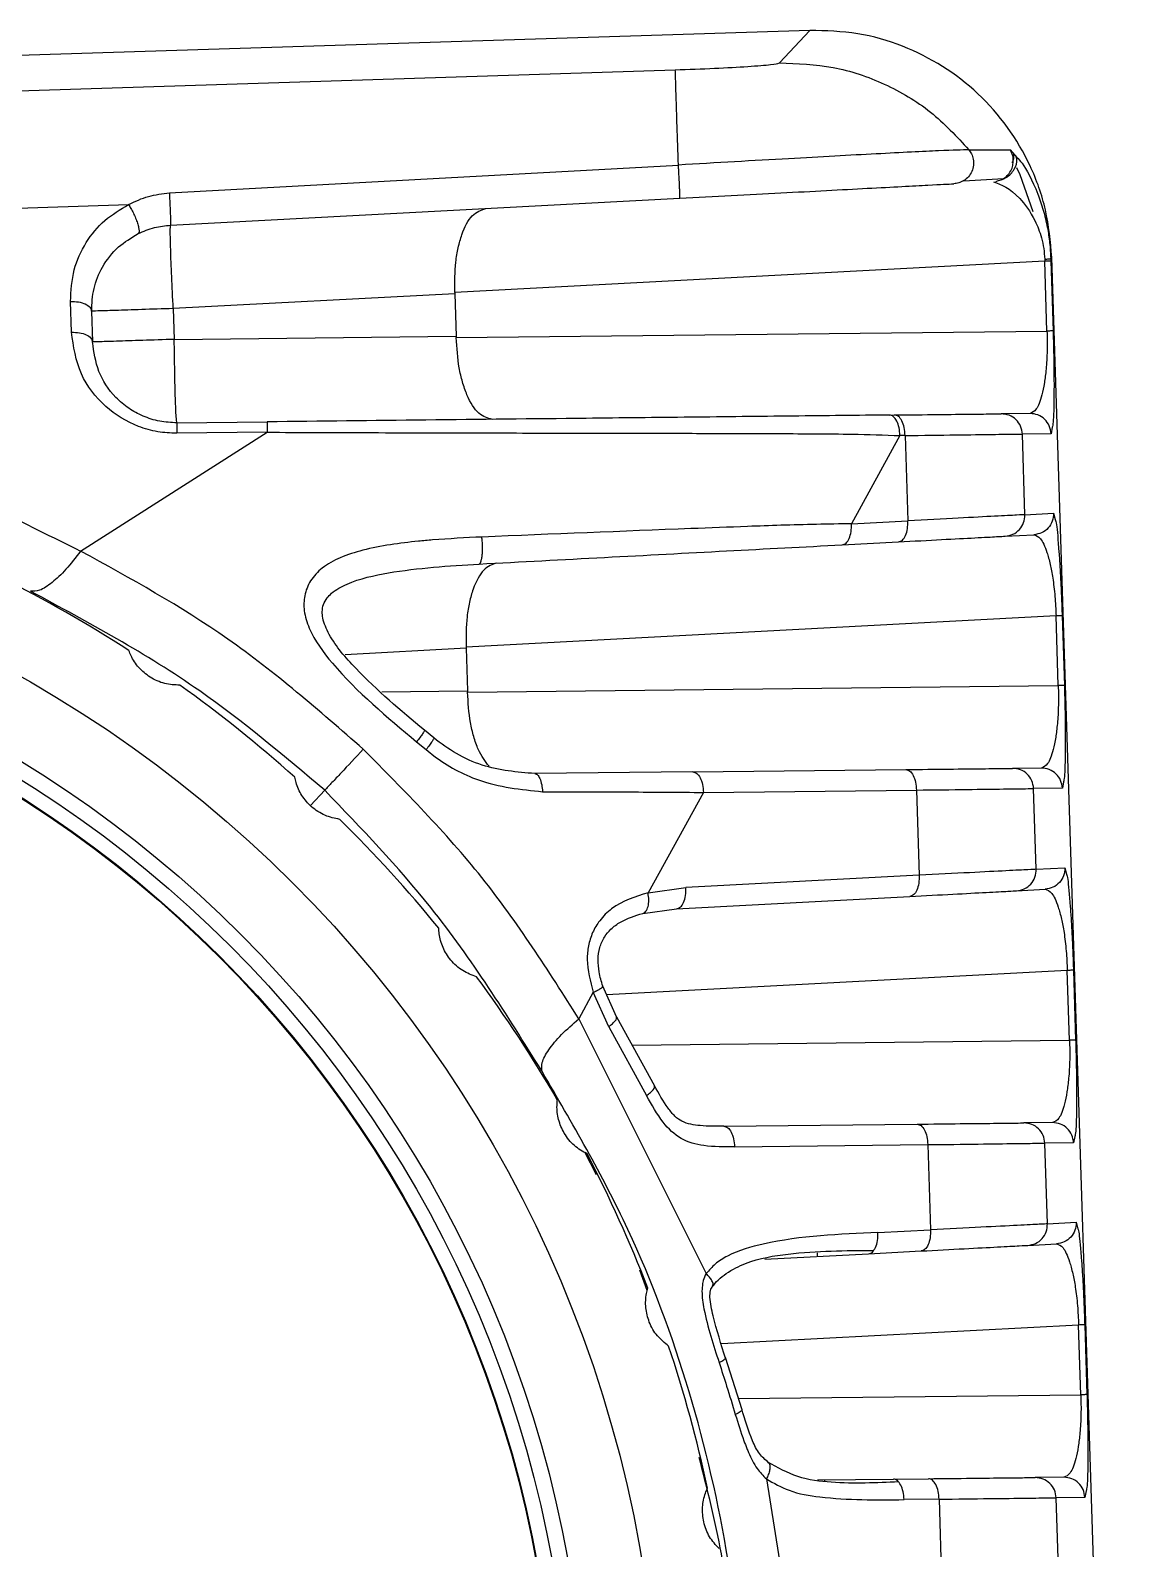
# Model space of a CAD drawing. Header units: millimetres. Extents: x 0 to 297, y 0 to 210.
# Drawn here: x 144.035 to 147.596, y 133.87 to 138.72 of the extents above; entities that cross this region are included whole.
import ezdxf

# ---------------------------------------------------------------- set-up
doc = ezdxf.new("R2010")
doc.units = ezdxf.units.MM

msp = doc.modelspace()

# ---------------------------------------------------------------- linework, layer by layer
at = {"color": 7, "linetype": 'Continuous', "lineweight": 25}
for p, q in [((146.5264, 138.72), (142.7551, 138.5998)), ((146.4287, 138.6158), (146.5264, 138.72)), ((137.6554, 138.325), (146.0961, 138.594)), ((147.0345, 138.3384), (147.1666, 138.338)), ((147.1666, 138.338), (147.1877, 138.3141)), ((144.479, 138.2005), (146.1058, 138.2898)), ((147.0178, 138.2398), (147.1449, 138.2466)), ((139.4269, 138.0067), (144.3485, 138.1636)), ((144.483, 138.0976), (146.1103, 138.1836)), ((147.2768, 137.9822), (145.3913, 137.8826)), ((147.2766, 137.9887), (147.2768, 137.9822)), ((147.2839, 137.7593), (147.2768, 137.9822)), ((147.296, 137.991), (147.2995, 137.9947)), ((147.296, 137.991), (147.2963, 137.9828)), ((147.2963, 137.9828), (147.3034, 137.7599)), ((147.5961, 128.6862), (147.2995, 137.9947)), ((144.166, 137.7555), (144.1629, 137.854)), ((145.3914, 137.8787), (144.4915, 137.8312)), ((145.3913, 137.8826), (145.3914, 137.8787)), ((145.3914, 137.8787), (145.3958, 137.7425)), ((144.2306, 137.8228), (144.2337, 137.7244)), ((144.4915, 137.8312), (144.4947, 137.7327)), ((145.3959, 137.7387), (147.2839, 137.7593)), ((144.4947, 137.7327), (145.3958, 137.7425)), ((145.3958, 137.7425), (145.3959, 137.7387)), ((144.5032, 137.4662), (144.7918, 137.4693)), ((146.7801, 137.491), (146.7966, 137.4912)), ((147.2297, 137.4959), (147.1379, 137.4949)), ((144.1955, 137.0561), (144.7915, 137.436)), ((144.7915, 137.436), (144.5028, 137.4328)), ((146.8141, 137.4254), (146.659, 137.144)), ((146.8306, 137.4256), (146.8141, 137.4254)), ((146.8306, 137.4256), (146.8393, 137.1536)), ((147.297, 137.4314), (147.2052, 137.4304)), ((147.2134, 137.1726), (147.2052, 137.4304)), ((147.3007, 137.452), (147.297, 137.4314)), ((147.2134, 137.1726), (147.3051, 137.1775)), ((147.3051, 137.1775), (147.3101, 137.1572)), ((146.659, 137.144), (146.8393, 137.1536)), ((146.6292, 137.0764), (146.8095, 137.0859)), ((147.1503, 137.1039), (147.2421, 137.1088)), ((144.0367, 136.9273), (144.0348, 136.9283)), ((147.3129, 136.8494), (145.4274, 136.7498)), ((147.32, 136.6265), (147.3129, 136.8494)), ((147.3324, 136.8501), (147.3395, 136.6271)), ((145.4275, 136.746), (145.0407, 136.7255)), ((145.4274, 136.7498), (145.4275, 136.746)), ((145.4275, 136.746), (145.4319, 136.6097)), ((145.158, 136.6068), (145.4319, 136.6097)), ((145.4319, 136.6097), (145.432, 136.6059)), ((145.432, 136.6059), (147.32, 136.6265)), ((145.2693, 136.4473), (145.2997, 136.4223)), ((145.324, 136.4593), (145.2942, 136.4838)), ((146.1518, 136.351), (145.647, 136.3455)), ((146.1518, 136.351), (146.8327, 136.3585)), ((147.2658, 136.3632), (147.174, 136.3622)), ((147.3331, 136.2986), (147.2413, 136.2976)), ((147.2495, 136.0399), (147.2413, 136.2976)), ((147.3368, 136.3192), (147.3331, 136.2986)), ((144.9755, 136.2921), (144.9301, 136.2437)), ((146.1858, 136.2854), (146.009, 135.9645)), ((146.1858, 136.2854), (146.8667, 136.2929)), ((146.8667, 136.2929), (146.8754, 136.0208)), ((146.8754, 136.0208), (146.13, 135.9814)), ((147.2495, 136.0399), (147.3412, 136.0447)), ((147.3412, 136.0447), (147.3462, 136.0244)), ((146.009, 135.9645), (146.13, 135.9814)), ((147.1864, 135.9712), (147.2782, 135.976)), ((145.9919, 135.8988), (146.1002, 135.9138)), ((146.1002, 135.9138), (146.8456, 135.9532)), ((147.349, 135.7167), (145.8765, 135.6389)), ((147.3561, 135.4938), (147.349, 135.7167)), ((147.3685, 135.7173), (147.3756, 135.4944)), ((145.834, 135.647), (145.7874, 135.5625)), ((145.8832, 135.5369), (145.834, 135.647)), ((145.9082, 135.568), (145.8641, 135.6666)), ((145.7874, 135.5625), (146.1948, 134.7481)), ((145.8832, 135.5369), (146.0045, 135.317)), ((145.9082, 135.568), (146.0296, 135.3481)), ((145.9576, 135.4785), (147.3561, 135.4938)), ((145.6703, 135.3937), (145.669, 135.3958)), ((145.7192, 135.3008), (145.669, 135.3958)), ((147.3019, 135.2304), (147.2101, 135.2294)), ((146.2512, 135.219), (146.8688, 135.2257)), ((147.3729, 135.1864), (147.3692, 135.1659)), ((145.8445, 135.0637), (145.8064, 135.1357)), ((146.2852, 135.1534), (146.9028, 135.1601)), ((146.9028, 135.1601), (146.9115, 134.888)), ((147.3692, 135.1659), (147.2774, 135.1649)), ((147.2856, 134.9071), (147.2774, 135.1649)), ((147.2856, 134.9071), (147.3773, 134.912)), ((147.3773, 134.912), (147.3823, 134.8917)), ((146.7438, 134.8792), (146.9115, 134.888)), ((147.2225, 134.8384), (147.3143, 134.8433)), ((146.382, 134.794), (146.714, 134.8115)), ((146.5496, 134.8146), (146.5499, 134.8029)), ((146.714, 134.8115), (146.8817, 134.8204)), ((146.0063, 134.6944), (145.9824, 134.7587)), ((147.3851, 134.5839), (146.2434, 134.5236)), ((147.3922, 134.361), (147.3851, 134.5839)), ((147.4046, 134.5845), (147.4117, 134.3616)), ((146.3094, 134.3128), (146.2561, 134.4803)), ((146.2979, 134.3491), (147.3922, 134.361)), ((146.3084, 134.3136), (146.3092, 134.3131)), ((146.387, 134.0922), (146.4556, 133.6691)), ((146.5506, 134.0891), (146.793, 134.0917)), ((146.5727, 134.0893), (146.5728, 134.0852)), ((146.793, 134.0917), (146.9049, 134.0929)), ((147.338, 134.0977), (147.2462, 134.0967)), ((146.9389, 134.0273), (146.827, 134.0261)), ((146.9389, 134.0273), (146.9476, 133.7553)), ((147.4053, 134.0331), (147.3135, 134.0321)), ((147.3217, 133.7744), (147.3135, 134.0321)), ((147.409, 134.0537), (147.4053, 134.0331))]:
    msp.add_line(p, q, dxfattribs=at)
at = {"color": 7, "linetype": 'Continuous', "lineweight": 25, "flags": 128}
msp.add_lwpolyline([(147.1861, 138.2822), (147.197, 138.2592), (147.2383, 138.1412)], dxfattribs=at)
at = {"color": 7, "linetype": 'Continuous', "lineweight": 25}
for radius in [4, 3.7667, 3.7167, 3.669, 3.6667]:
    msp.add_circle((142.0444, 133.1682), radius, dxfattribs=at)
for start, end in [(57.1527, 63.4977), (48.1527, 54.4977), (39.1527, 45.4977), (30.1527, 36.4977), (21.1527, 27.4977), (12.1527, 18.4977)]:
    msp.add_arc((142.0444, 133.1682), 4.25, start, end, dxfattribs=at)
for points, knots in [([(147.2995, 137.9947), (147.2948, 138.0456), (147.2856, 138.1462), (147.2189, 138.3318), (147.0762, 138.5313), (146.868, 138.661), (146.6786, 138.7158), (146.5776, 138.7186), (146.5264, 138.72)], [0, 0, 0, 0, 0.130424, 0.257412, 0.5, 0.742583, 0.86957, 1, 1, 1, 1]), ([(146.0961, 138.594), (146.1388, 138.5955), (146.2242, 138.5986), (146.3326, 138.6046), (146.4101, 138.6108), (146.4225, 138.6142), (146.4287, 138.6158)], [0, 0, 0, 0, 0.250001, 0.5, 0.749999, 1, 1, 1, 1]), ([(147.0345, 138.3384), (147.0113, 138.3379), (146.967, 138.3369), (146.7495, 138.326), (146.4594, 138.3103), (146.2266, 138.2968), (146.1058, 138.2898)], [0, 0, 0, 0, 0.262623, 0.502075, 0.741715, 1, 1, 1, 1]), ([(147.0345, 138.3384), (147.0375, 138.3341), (147.044, 138.3249), (147.0492, 138.3077), (147.0498, 138.2885), (147.0446, 138.2689), (147.0334, 138.2523), (147.0238, 138.2425), (147.0179, 138.2399), (147.0178, 138.2399)], [0, 0, 0, 0, 0.140355, 0.297728, 0.468915, 0.647947, 0.826979, 0.998164, 1, 1, 1, 1]), ([(147.1755, 138.2965), (147.1759, 138.2999), (147.177, 138.3091), (147.174, 138.3236), (147.169, 138.3333), (147.1666, 138.338)], [0, 0, 0, 0, 0.23974, 0.637667, 1, 1, 1, 1]), ([(146.1103, 138.1836), (146.1105, 138.1842), (146.1107, 138.1853), (146.1107, 138.1941), (146.1103, 138.207), (146.1097, 138.223), (146.1088, 138.2406), (146.1079, 138.2585), (146.1068, 138.2755), (146.1062, 138.2851), (146.1058, 138.2899)], [0, 0, 0, 0, 0.135524, 0.268044, 0.397557, 0.524062, 0.64756, 0.76805, 0.88553, 1, 1, 1, 1]), ([(147.1208, 138.2375), (147.1322, 138.2407), (147.1557, 138.2474), (147.182, 138.2753), (147.1903, 138.3022), (147.1867, 138.3111), (147.1859, 138.3133)], [0, 0, 0, 0, 0.289546, 0.592908, 0.902362, 1, 1, 1, 1]), ([(147.1447, 138.2468), (147.149, 138.2497), (147.1584, 138.2561), (147.1687, 138.2706), (147.1749, 138.2849), (147.1753, 138.2938), (147.1755, 138.2965)], [0, 0, 0, 0, 0.251722, 0.558351, 0.868717, 1, 1, 1, 1]), ([(147.1732, 138.2967), (147.1751, 138.3018), (147.1803, 138.3148), (147.1771, 138.3203), (147.1751, 138.3236)], [0, 0, 0, 0, 0.387794, 1, 1, 1, 1]), ([(147.1877, 138.3141), (147.1926, 138.3094), (147.207, 138.2957), (147.2443, 138.229), (147.2718, 138.1494), (147.2848, 138.0955), (147.2932, 138.0423), (147.2951, 138.0078), (147.296, 137.991)], [0, 0, 0, 0, 0.196906, 0.5724932, 0.7057643, 0.8243906, 0.91441, 1, 1, 1, 1]), ([(147.0178, 138.2399), (147.0126, 138.2371), (147.0027, 138.2318), (146.9916, 138.2305), (146.9863, 138.2299)], [0, 0, 0, 0, 0.525656, 1, 1, 1, 1]), ([(144.3485, 138.1636), (144.3694, 138.1735), (144.4102, 138.1929), (144.4564, 138.198), (144.479, 138.2005)], [0, 0, 0, 0, 0.510307, 1, 1, 1, 1]), ([(144.479, 138.2005), (144.4792, 138.1953), (144.4797, 138.1849), (144.4805, 138.1671), (144.4813, 138.1491), (144.482, 138.1314), (144.4827, 138.1155), (144.4831, 138.1043), (144.4832, 138.0985), (144.4831, 138.0979), (144.483, 138.0976)], [0, 0, 0, 0, 0.123688, 0.248162, 0.373426, 0.499479, 0.641565, 0.786231, 0.905739, 1, 1, 1, 1]), ([(146.1103, 138.1836), (146.2207, 138.1895), (146.4416, 138.2011), (146.722, 138.216), (146.9269, 138.2268), (146.9665, 138.2289), (146.9863, 138.2299)], [0, 0, 0, 0, 0.249823, 0.499938, 0.750087, 1, 1, 1, 1]), ([(147.1134, 138.2366), (147.1387, 138.227), (147.1766, 138.2126), (147.2387, 138.1319), (147.2641, 138.069), (147.2741, 138.0247), (147.2758, 138.0004), (147.2766, 137.9887)], [0, 0, 0, 0, 0.514153, 0.766026, 0.886104, 0.945559, 1, 1, 1, 1]), ([(144.1629, 137.854), (144.1648, 137.8881), (144.1685, 137.9532), (144.2089, 138.0419), (144.268, 138.1151), (144.3222, 138.1477), (144.3485, 138.1636)], [0, 0, 0, 0, 0.279256, 0.534216, 0.773109, 1, 1, 1, 1]), ([(144.3485, 138.1636), (144.3511, 138.1595), (144.3564, 138.151), (144.3642, 138.136), (144.3716, 138.1197), (144.3775, 138.1037), (144.3812, 138.0899), (144.3825, 138.0796), (144.3818, 138.0729), (144.38, 138.0713), (144.3791, 138.0705)], [0, 0, 0, 0, 0.1135326, 0.2381451, 0.3710177, 0.5078049, 0.6433375, 0.7727177, 0.8922797, 1, 1, 1, 1]), ([(145.3913, 137.8826), (145.3913, 137.9158), (145.3912, 137.9665), (145.4017, 138.027), (145.4173, 138.0822), (145.4461, 138.1364), (145.4751, 138.146), (145.49, 138.1509)], [0, 0, 0, 0, 0.230651, 0.352205, 0.478244, 0.732902, 1, 1, 1, 1]), ([(144.3791, 138.0705), (144.3963, 138.0779), (144.429, 138.092), (144.4656, 138.0958), (144.483, 138.0976)], [0, 0, 0, 0, 0.524886, 1, 1, 1, 1]), ([(144.2306, 137.8228), (144.2317, 137.8471), (144.2339, 137.8955), (144.2632, 137.9661), (144.3101, 138.0286), (144.3572, 138.0572), (144.3791, 138.0705)], [0, 0, 0, 0, 0.253377, 0.505361, 0.770871, 1, 1, 1, 1]), ([(147.2766, 137.9887), (147.2815, 137.9891), (147.2892, 137.9897), (147.2947, 137.9905), (147.2956, 137.9908), (147.296, 137.991)], [0, 0, 0, 0, 0.466338, 0.726579, 1, 1, 1, 1]), ([(144.5028, 137.4328), (144.4823, 137.4337), (144.4404, 137.4353), (144.3596, 137.4592), (144.2667, 137.5161), (144.1856, 137.623), (144.1727, 137.7101), (144.166, 137.7555)], [0, 0, 0, 0, 0.11049, 0.226136, 0.457121, 0.71678, 1, 1, 1, 1]), ([(147.2839, 137.7593), (147.2843, 137.7382), (147.285, 137.6938), (147.2815, 137.6375), (147.2756, 137.5905), (147.2656, 137.5424), (147.2501, 137.5041), (147.2366, 137.4987), (147.2297, 137.4959)], [0, 0, 0, 0, 0.112877, 0.237515, 0.352357, 0.48657, 0.741893, 1, 1, 1, 1]), ([(147.3034, 137.7599), (147.3039, 137.7427), (147.3049, 137.7079), (147.3059, 137.6551), (147.3065, 137.6029), (147.3063, 137.5295), (147.3047, 137.4664), (147.3018, 137.4558), (147.3007, 137.452)], [0, 0, 0, 0, 0.099851, 0.202182, 0.323964, 0.454131, 0.799606, 1, 1, 1, 1]), ([(144.5032, 137.4662), (144.4847, 137.4671), (144.447, 137.469), (144.3946, 137.4862), (144.3471, 137.5123), (144.2941, 137.5577), (144.2465, 137.6293), (144.238, 137.6925), (144.2337, 137.7244)], [0, 0, 0, 0, 0.119719, 0.244239, 0.36299, 0.492931, 0.74518, 1, 1, 1, 1]), ([(145.5115, 137.4772), (145.4966, 137.481), (145.4671, 137.4886), (145.4348, 137.5405), (145.4155, 137.5952), (145.4012, 137.6549), (145.398, 137.7055), (145.3959, 137.7387)], [0, 0, 0, 0, 0.262178, 0.521621, 0.647706, 0.769298, 1, 1, 1, 1]), ([(141.903, 137.6054), (142.1005, 137.6042), (142.4994, 137.6016), (143.0865, 137.4964), (143.6626, 137.3228), (144.0152, 137.1463), (144.1955, 137.0561)], [0, 0, 0, 0, 0.244529, 0.493911, 0.741241, 1, 1, 1, 1]), ([(146.7801, 137.491), (146.6782, 137.4899), (146.4724, 137.4877), (146.1453, 137.4841), (145.7552, 137.4799), (145.3031, 137.4749), (144.961, 137.4712), (144.7918, 137.4693)], [0, 0, 0, 0, 0.164141, 0.331632, 0.499327, 0.752339, 1, 1, 1, 1]), ([(144.7915, 137.436), (144.8957, 137.4356), (145.1175, 137.4348), (145.4405, 137.434), (145.7334, 137.4334), (145.9831, 137.4329), (146.2069, 137.4326), (146.4334, 137.4315), (146.6386, 137.4314), (146.7634, 137.4272), (146.8141, 137.4254)], [0, 0, 0, 0, 0.149916, 0.319336, 0.466414, 0.576545, 0.686723, 0.799186, 0.91847, 1, 1, 1, 1]), ([(146.8306, 137.4256), (146.887, 137.4263), (146.9972, 137.4277), (147.113, 137.4292), (147.1869, 137.4302), (147.1992, 137.4303), (147.2052, 137.4304)], [0, 0, 0, 0, 0.269281, 0.525715, 0.769291, 1, 1, 1, 1]), ([(147.2134, 137.1726), (147.2074, 137.1723), (147.1952, 137.1717), (147.1213, 137.1679), (147.0056, 137.162), (146.8956, 137.1564), (146.8393, 137.1536)], [0, 0, 0, 0, 0.2307297, 0.4743129, 0.7307399, 1, 1, 1, 1]), ([(146.659, 137.144), (146.5846, 137.1426), (146.4759, 137.1406), (146.3032, 137.1341), (145.99, 137.1223), (145.7027, 137.1106), (145.4778, 137.1014)], [0, 0, 0, 0, 0.2000674, 0.2919631, 0.4459501, 1, 1, 1, 1]), ([(147.3101, 137.1572), (147.3114, 137.1534), (147.315, 137.143), (147.3206, 137.0802), (147.3255, 137.0071), (147.3282, 136.9549), (147.3306, 136.9021), (147.3318, 136.8673), (147.3324, 136.8501)], [0, 0, 0, 0, 0.2006307, 0.5455321, 0.6756516, 0.7977016, 0.9000146, 1, 1, 1, 1]), ([(145.4778, 137.1014), (145.4253, 137.0988), (145.3577, 137.0954), (145.2303, 137.0839), (145.1298, 137.0704), (145.0269, 137.0385), (144.9683, 137.0065), (144.9283, 136.9639), (144.9091, 136.9156), (144.9079, 136.863), (144.9312, 136.7862), (145.0442, 136.6344), (145.1744, 136.5262), (145.2693, 136.4473)], [0, 0, 0, 0, 0.126738, 0.163443, 0.308002, 0.369624, 0.424276, 0.470752, 0.514094, 0.554498, 0.602088, 0.709963, 1, 1, 1, 1]), ([(145.4689, 137.0151), (145.4699, 137.0154), (145.4719, 137.0161), (145.4746, 137.0212), (145.4771, 137.0298), (145.4789, 137.0418), (145.4798, 137.0563), (145.4799, 137.0719), (145.4793, 137.0873), (145.4783, 137.0968), (145.4778, 137.1014)], [0, 0, 0, 0, 0.112284, 0.234326, 0.363966, 0.497927, 0.632207, 0.762748, 0.886126, 1, 1, 1, 1]), ([(145.4689, 137.0151), (145.603, 137.0222), (145.8703, 137.0363), (146.2615, 137.057), (146.5073, 137.07), (146.6292, 137.0764)], [0, 0, 0, 0, 0.336209, 0.670609, 1, 1, 1, 1]), ([(147.2421, 137.1088), (147.2491, 137.1065), (147.263, 137.102), (147.2808, 137.0647), (147.2939, 137.0173), (147.3028, 136.9708), (147.3098, 136.9149), (147.3119, 136.8705), (147.3129, 136.8494)], [0, 0, 0, 0, 0.258123, 0.513428, 0.647613, 0.762465, 0.887109, 1, 1, 1, 1]), ([(144.1955, 137.0561), (144.1796, 137.0358), (144.1482, 136.9955), (144.1029, 136.9528), (144.0625, 136.9268), (144.0439, 136.9278), (144.0348, 136.9283)], [0, 0, 0, 0, 0.245022, 0.486282, 0.74725, 1, 1, 1, 1]), ([(145.0988, 136.4234), (144.9575, 136.5467), (144.6751, 136.7932), (144.3553, 136.9685), (144.1955, 137.0561)], [0, 0, 0, 0, 0.500165, 1, 1, 1, 1]), ([(145.2942, 136.4838), (145.2186, 136.5472), (145.1072, 136.6406), (144.9987, 136.7663), (144.9699, 136.8323), (144.9667, 136.8645), (144.9704, 136.8864), (144.9816, 136.906), (145.0047, 136.9297), (145.0683, 136.9645), (145.2289, 137.0001), (145.3719, 137.009), (145.4689, 137.0151)], [0, 0, 0, 0, 0.267913, 0.394105, 0.448974, 0.470149, 0.497292, 0.524241, 0.54629, 0.602516, 0.730365, 1, 1, 1, 1]), ([(145.5261, 137.0181), (145.5115, 137.0134), (145.4826, 137.0039), (145.4536, 136.95), (145.4378, 136.8943), (145.4272, 136.8337), (145.4273, 136.783), (145.4274, 136.7498)], [0, 0, 0, 0, 0.262178, 0.521621, 0.647706, 0.769298, 1, 1, 1, 1]), ([(144.9755, 136.2921), (144.8453, 136.4023), (144.5553, 136.6479), (144.2209, 136.828), (144.0367, 136.9273)], [0, 0, 0, 0, 0.448978, 1, 1, 1, 1]), ([(144.5125, 136.6281), (144.4964, 136.6289), (144.464, 136.6304), (144.4172, 136.6512), (144.3799, 136.6831), (144.3593, 136.7141), (144.3518, 136.7332), (144.3496, 136.7388)], [0, 0, 0, 0, 0.237051, 0.475069, 0.694996, 0.910662, 1, 1, 1, 1]), ([(145.5009, 136.3692), (145.4887, 136.3849), (145.4699, 136.4089), (145.4516, 136.4626), (145.4372, 136.522), (145.434, 136.5727), (145.432, 136.6059)], [0, 0, 0, 0, 0.3330103, 0.5088075, 0.6783397, 1, 1, 1, 1]), ([(147.32, 136.6265), (147.3204, 136.6054), (147.3211, 136.561), (147.3176, 136.5048), (147.3117, 136.4578), (147.3017, 136.4097), (147.2862, 136.3713), (147.2727, 136.3659), (147.2658, 136.3632)], [0, 0, 0, 0, 0.112877, 0.237515, 0.352357, 0.48657, 0.741893, 1, 1, 1, 1]), ([(147.3395, 136.6271), (147.34, 136.61), (147.341, 136.5752), (147.342, 136.5223), (147.3426, 136.4701), (147.3424, 136.3967), (147.3408, 136.3336), (147.3378, 136.3231), (147.3368, 136.3192)], [0, 0, 0, 0, 0.099851, 0.202182, 0.323964, 0.454131, 0.799606, 1, 1, 1, 1]), ([(145.647, 136.3455), (145.5905, 136.3503), (145.5051, 136.3574), (145.3961, 136.4062), (145.3476, 136.4419), (145.324, 136.4593)], [0, 0, 0, 0, 0.501341, 0.756942, 1, 1, 1, 1]), ([(145.0988, 136.4234), (145.074, 136.397), (145.0364, 136.3569), (144.9975, 136.3155), (144.9829, 136.2999), (144.9755, 136.2921)], [0, 0, 0, 0, 0.491044, 0.745648, 1, 1, 1, 1]), ([(145.7874, 135.5625), (145.6898, 135.7164), (145.4946, 136.0242), (145.2307, 136.2903), (145.0988, 136.4234)], [0, 0, 0, 0, 0.499829, 1, 1, 1, 1]), ([(145.2997, 136.4223), (145.3079, 136.4156), (145.3586, 136.3745), (145.4819, 136.3074), (145.6028, 136.2948), (145.6718, 136.2877)], [0, 0, 0, 0, 0.076866, 0.472681, 1, 1, 1, 1]), ([(145.0234, 136.1994), (145.0075, 136.2027), (144.9758, 136.2092), (144.9328, 136.2371), (144.901, 136.2745), (144.8855, 136.3084), (144.8811, 136.3283), (144.8798, 136.3342)], [0, 0, 0, 0, 0.237051, 0.475069, 0.694996, 0.910662, 1, 1, 1, 1]), ([(145.647, 136.3455), (145.6498, 136.3448), (145.6556, 136.3433), (145.6635, 136.3305), (145.6695, 136.3112), (145.6711, 136.2954), (145.6718, 136.2877)], [0, 0, 0, 0, 0.23754, 0.494226, 0.754091, 1, 1, 1, 1]), ([(146.8667, 136.2929), (146.9231, 136.2936), (147.0332, 136.295), (147.1491, 136.2965), (147.223, 136.2974), (147.2353, 136.2976), (147.2413, 136.2976)], [0, 0, 0, 0, 0.26928, 0.525714, 0.76929, 1, 1, 1, 1]), ([(145.669, 135.3958), (145.5573, 135.5748), (145.3562, 135.8968), (145.0927, 136.1704), (144.9755, 136.2921)], [0, 0, 0, 0, 0.555554, 1, 1, 1, 1]), ([(145.6718, 136.2877), (145.7053, 136.2877), (145.7985, 136.2875), (145.9722, 136.287), (146.1073, 136.286), (146.1858, 136.2854)], [0, 0, 0, 0, 0.190538, 0.52962, 1, 1, 1, 1]), ([(147.2495, 136.0399), (147.2435, 136.0396), (147.2313, 136.0389), (147.1574, 136.0352), (147.0417, 136.0293), (146.9317, 136.0237), (146.8754, 136.0208)], [0, 0, 0, 0, 0.230734, 0.474318, 0.730744, 1, 1, 1, 1]), ([(147.3462, 136.0244), (147.3475, 136.0206), (147.3511, 136.0103), (147.3567, 135.9474), (147.3616, 135.8742), (147.3643, 135.8221), (147.3667, 135.7693), (147.3679, 135.7345), (147.3685, 135.7173)], [0, 0, 0, 0, 0.200589, 0.545972, 0.675838, 0.797652, 0.899993, 1, 1, 1, 1]), ([(146.009, 135.9645), (145.968, 135.9522), (145.9104, 135.9348), (145.8552, 135.8799), (145.8304, 135.8388), (145.8174, 135.7962), (145.8111, 135.7307), (145.8245, 135.6818), (145.834, 135.647)], [0, 0, 0, 0, 0.322953, 0.4547, 0.55872, 0.660201, 0.758536, 1, 1, 1, 1]), ([(145.9919, 135.8988), (145.9955, 135.9005), (146.0028, 135.9041), (146.0097, 135.9198), (146.0124, 135.9409), (146.0101, 135.9568), (146.009, 135.9645)], [0, 0, 0, 0, 0.241436, 0.5, 0.758565, 1, 1, 1, 1]), ([(147.2782, 135.976), (147.2851, 135.9738), (147.299, 135.9692), (147.3169, 135.9319), (147.33, 135.8846), (147.3389, 135.8381), (147.3459, 135.7821), (147.348, 135.7378), (147.349, 135.7167)], [0, 0, 0, 0, 0.2581023, 0.5133754, 0.6475719, 0.7624375, 0.8870941, 1, 1, 1, 1]), ([(145.8641, 135.6666), (145.8598, 135.6815), (145.8518, 135.7091), (145.8481, 135.7514), (145.8532, 135.7907), (145.8682, 135.824), (145.8911, 135.8511), (145.9308, 135.8801), (145.9675, 135.8913), (145.9919, 135.8988)], [0, 0, 0, 0, 0.138542, 0.256795, 0.371961, 0.486882, 0.59659, 0.730799, 1, 1, 1, 1]), ([(145.4609, 135.6961), (145.4457, 135.7018), (145.4154, 135.7132), (145.3773, 135.7475), (145.3518, 135.7894), (145.3417, 135.8253), (145.3405, 135.8457), (145.3401, 135.8517)], [0, 0, 0, 0, 0.237051, 0.475069, 0.694996, 0.910662, 1, 1, 1, 1]), ([(145.834, 135.647), (145.8387, 135.6491), (145.8481, 135.6533), (145.8579, 135.6589), (145.8637, 135.6636), (145.864, 135.6656), (145.8641, 135.6666)], [0, 0, 0, 0, 0.255781, 0.5138, 0.764545, 1, 1, 1, 1]), ([(145.6703, 135.3937), (145.6691, 135.4027), (145.6667, 135.4209), (145.6893, 135.4624), (145.7289, 135.5106), (145.7682, 135.5454), (145.7874, 135.5625)], [0, 0, 0, 0, 0.245475, 0.500017, 0.75455, 1, 1, 1, 1]), ([(147.3561, 135.4938), (147.3565, 135.4727), (147.3572, 135.4282), (147.3537, 135.372), (147.3478, 135.325), (147.3378, 135.2769), (147.3223, 135.2385), (147.3087, 135.2331), (147.3019, 135.2304)], [0, 0, 0, 0, 0.1128937, 0.2375481, 0.3523942, 0.4865989, 0.7418969, 1, 1, 1, 1]), ([(147.3756, 135.4944), (147.3761, 135.4772), (147.3771, 135.4424), (147.3781, 135.3895), (147.3787, 135.3373), (147.3785, 135.2639), (147.3769, 135.2009), (147.3739, 135.1903), (147.3729, 135.1864)], [0, 0, 0, 0, 0.099923, 0.202333, 0.324114, 0.454291, 0.799579, 1, 1, 1, 1]), ([(145.8043, 131.1775), (145.887, 131.3422), (146.0495, 131.6657), (146.2117, 132.1941), (146.3066, 132.7341), (146.3281, 133.285), (146.2767, 133.8361), (146.1504, 134.3771), (145.9538, 134.9072), (145.7665, 135.2286), (145.6703, 135.3937)], [0, 0, 0, 0, 0.128005, 0.251293, 0.374031, 0.49537, 0.6178, 0.741849, 0.867361, 1, 1, 1, 1]), ([(146.2512, 135.219), (146.2257, 135.2189), (146.1781, 135.2187), (146.1258, 135.2274), (146.094, 135.2502), (146.0628, 135.2882), (146.0432, 135.3236), (146.0296, 135.3481)], [0, 0, 0, 0, 0.272297, 0.508512, 0.615499, 0.732455, 1, 1, 1, 1]), ([(145.8143, 135.1305), (145.8002, 135.1385), (145.772, 135.1545), (145.7398, 135.1944), (145.7211, 135.2397), (145.7168, 135.2767), (145.7187, 135.2971), (145.7193, 135.3031)], [0, 0, 0, 0, 0.237051, 0.475069, 0.694996, 0.910662, 1, 1, 1, 1]), ([(146.2852, 135.1534), (146.2525, 135.153), (146.1948, 135.1525), (146.1127, 135.173), (146.0501, 135.2343), (146.0209, 135.2873), (146.0045, 135.317)], [0, 0, 0, 0, 0.292362, 0.516309, 0.729824, 1, 1, 1, 1]), ([(146.9028, 135.1601), (146.9592, 135.1608), (147.0693, 135.1622), (147.1851, 135.1637), (147.2591, 135.1647), (147.2714, 135.1648), (147.2774, 135.1649)], [0, 0, 0, 0, 0.269261, 0.525688, 0.769271, 1, 1, 1, 1]), ([(147.2856, 134.9071), (147.2796, 134.9068), (147.2674, 134.9062), (147.1935, 134.9024), (147.0778, 134.8965), (146.9678, 134.8909), (146.9115, 134.888)], [0, 0, 0, 0, 0.230733, 0.474317, 0.730743, 1, 1, 1, 1]), ([(147.3823, 134.8917), (147.3836, 134.8879), (147.3872, 134.8775), (147.3928, 134.8147), (147.3977, 134.7415), (147.4004, 134.6894), (147.4028, 134.6366), (147.404, 134.6018), (147.4046, 134.5845)], [0, 0, 0, 0, 0.200589, 0.545972, 0.675838, 0.797652, 0.899993, 1, 1, 1, 1]), ([(146.7438, 134.8792), (146.6208, 134.8743), (146.458, 134.8679), (146.2846, 134.8187), (146.224, 134.7819), (146.204, 134.7588), (146.1948, 134.7481)], [0, 0, 0, 0, 0.643712, 0.851897, 0.93138, 1, 1, 1, 1]), ([(146.7306, 134.8235), (146.7327, 134.8261), (146.7382, 134.8333), (146.7434, 134.8534), (146.7437, 134.8706), (146.7438, 134.8792)], [0, 0, 0, 0, 0.222677, 0.611339, 1, 1, 1, 1]), ([(147.3143, 134.8433), (147.3212, 134.841), (147.3351, 134.8365), (147.353, 134.7992), (147.3661, 134.7518), (147.375, 134.7053), (147.382, 134.6494), (147.3841, 134.605), (147.3851, 134.5839)], [0, 0, 0, 0, 0.258102, 0.513375, 0.647572, 0.762437, 0.887094, 1, 1, 1, 1]), ([(146.2141, 134.706), (146.2202, 134.7135), (146.2334, 134.7298), (146.2692, 134.757), (146.3439, 134.7943), (146.505, 134.8209), (146.6401, 134.8218), (146.7309, 134.8224)], [0, 0, 0, 0, 0.046938, 0.101746, 0.222233, 0.477369, 1, 1, 1, 1]), ([(146.714, 134.8115), (146.7184, 134.8124), (146.7247, 134.8135), (146.7293, 134.8212), (146.7306, 134.8235)], [0, 0, 0, 0, 0.700738, 1, 1, 1, 1]), ([(146.1948, 134.7481), (146.1909, 134.7409), (146.1869, 134.7335), (146.1844, 134.7223), (146.1825, 134.7112), (146.1798, 134.6813), (146.1933, 134.5943), (146.2177, 134.5202), (146.2361, 134.4639)], [0, 0, 0, 0, 0.0849251, 0.0886368, 0.118132, 0.2004546, 0.3932625, 1, 1, 1, 1]), ([(146.215, 134.7082), (146.216, 134.7101), (146.2183, 134.7141), (146.2142, 134.7246), (146.2062, 134.7364), (146.1984, 134.7444), (146.1948, 134.7481)], [0, 0, 0, 0, 0.2445571, 0.5256739, 0.7793209, 1, 1, 1, 1]), ([(146.0748, 134.5166), (146.0622, 134.5267), (146.0368, 134.547), (146.0112, 134.5913), (145.9999, 134.639), (146.0014, 134.6763), (146.0065, 134.6961), (146.008, 134.7019)], [0, 0, 0, 0, 0.237051, 0.475069, 0.694996, 0.910662, 1, 1, 1, 1]), ([(146.257, 134.4776), (146.2426, 134.5223), (146.2221, 134.5864), (146.2061, 134.66), (146.207, 134.6901), (146.2113, 134.7018), (146.2144, 134.7063), (146.2159, 134.7086)], [0, 0, 0, 0, 0.589898, 0.844648, 0.932587, 0.965771, 1, 1, 1, 1]), ([(146.2361, 134.4639), (146.2442, 134.4388), (146.2618, 134.3837), (146.2787, 134.3284), (146.2879, 134.2984)], [0, 0, 0, 0, 0.456184, 1, 1, 1, 1]), ([(147.3922, 134.361), (147.3926, 134.3399), (147.3933, 134.2955), (147.3898, 134.2392), (147.3839, 134.1922), (147.3739, 134.1441), (147.3584, 134.1058), (147.3448, 134.1004), (147.338, 134.0977)], [0, 0, 0, 0, 0.1128937, 0.2375481, 0.3523942, 0.4865989, 0.7418969, 1, 1, 1, 1]), ([(147.4117, 134.3616), (147.4122, 134.3444), (147.4132, 134.3096), (147.4142, 134.2568), (147.4148, 134.2045), (147.4146, 134.1312), (147.413, 134.0681), (147.41, 134.0576), (147.409, 134.0537)], [0, 0, 0, 0, 0.099923, 0.202333, 0.324114, 0.454291, 0.799579, 1, 1, 1, 1]), ([(146.3942, 134.1441), (146.3838, 134.1533), (146.3615, 134.1728), (146.3338, 134.2319), (146.3187, 134.2814), (146.3082, 134.316)], [0, 0, 0, 0, 0.210391, 0.44832, 1, 1, 1, 1]), ([(146.2879, 134.2984), (146.2967, 134.2701), (146.308, 134.2334), (146.3231, 134.1933), (146.3359, 134.1628), (146.3534, 134.1268), (146.3768, 134.1028), (146.387, 134.0922)], [0, 0, 0, 0, 0.374948, 0.48725, 0.548398, 0.801675, 1, 1, 1, 1]), ([(146.2966, 133.3038), (146.2863, 133.4881), (146.2701, 133.7779), (146.1984, 134.0586), (146.1723, 134.1608)], [0, 0, 0, 0, 0.63595, 1, 1, 1, 1]), ([(146.3931, 134.1442), (146.3937, 134.1439), (146.397, 134.1423), (146.3989, 134.1341), (146.3983, 134.1212), (146.3941, 134.1067), (146.3893, 134.0968), (146.387, 134.0922)], [0, 0, 0, 0, 0.059441, 0.321825, 0.571503, 0.799103, 1, 1, 1, 1]), ([(146.8098, 134.0829), (146.7391, 134.0798), (146.634, 134.0751), (146.4892, 134.0919), (146.4231, 134.1286), (146.3915, 134.1461)], [0, 0, 0, 0, 0.518475, 0.769661, 1, 1, 1, 1]), ([(146.387, 134.0922), (146.4109, 134.0788), (146.465, 134.0484), (146.6147, 134.0241), (146.7375, 134.0253), (146.827, 134.0261)], [0, 0, 0, 0, 0.1764944, 0.3992833, 1, 1, 1, 1]), ([(146.2361, 133.8695), (146.2252, 133.8815), (146.2034, 133.9054), (146.185, 133.9533), (146.1812, 134.0022), (146.1886, 134.0387), (146.1968, 134.0575), (146.1991, 134.063)], [0, 0, 0, 0, 0.237051, 0.475069, 0.694996, 0.910662, 1, 1, 1, 1]), ([(146.9389, 134.0273), (146.9953, 134.0281), (147.1054, 134.0295), (147.2212, 134.0309), (147.2952, 134.0319), (147.3075, 134.0321), (147.3135, 134.0321)], [0, 0, 0, 0, 0.269261, 0.525688, 0.769271, 1, 1, 1, 1])]:
    msp.add_open_spline(points, degree=3, knots=knots, dxfattribs=at)
for points in [[(146.1058, 138.2898), (146.1045, 138.3329), (146.1017, 138.4192), (146.0987, 138.5129), (146.0967, 138.5772), (146.0963, 138.5884), (146.0961, 138.594)], [(146.4287, 138.6158), (146.4864, 138.6138), (146.6016, 138.6097), (146.7664, 138.5533), (146.9168, 138.4654), (146.9953, 138.3807), (147.0345, 138.3384)], [(144.4915, 137.8312), (144.4898, 137.8661), (144.4862, 137.9358), (144.4829, 138.0239), (144.4815, 138.0855), (144.4825, 138.0936), (144.483, 138.0976)], [(147.2963, 137.9828), (147.2959, 137.9828), (147.2952, 137.9828), (147.2911, 137.9827), (147.2852, 137.9825), (147.2796, 137.9823), (147.2768, 137.9822)], [(144.1629, 137.854), (144.1716, 137.8538), (144.1891, 137.8534), (144.2114, 137.8464), (144.2272, 137.8358), (144.2294, 137.8272), (144.2306, 137.8228)], [(144.4915, 137.8312), (144.4572, 137.8301), (144.3884, 137.8279), (144.3023, 137.8251), (144.2423, 137.8232), (144.2345, 137.823), (144.2306, 137.8228)], [(144.166, 137.7555), (144.1748, 137.7553), (144.1923, 137.7549), (144.2145, 137.7479), (144.2303, 137.7374), (144.2326, 137.7287), (144.2337, 137.7244)], [(147.3034, 137.7599), (147.303, 137.7599), (147.3023, 137.7599), (147.2982, 137.7597), (147.2923, 137.7595), (147.2867, 137.7594), (147.2839, 137.7593)], [(144.4947, 137.7327), (144.4603, 137.7316), (144.3916, 137.7294), (144.3055, 137.7266), (144.2454, 137.7247), (144.2376, 137.7245), (144.2337, 137.7244)], [(144.5032, 137.4662), (144.5024, 137.4702), (144.5008, 137.4782), (144.4983, 137.5398), (144.4961, 137.6279), (144.4951, 137.6977), (144.4947, 137.7327)], [(144.5032, 137.4662), (144.5031, 137.4658), (144.503, 137.4649), (144.5028, 137.4578), (144.5028, 137.4473), (144.5028, 137.4377), (144.5028, 137.4328)], [(144.7918, 137.4693), (144.7918, 137.4689), (144.7917, 137.468), (144.7915, 137.461), (144.7915, 137.4505), (144.7915, 137.4408), (144.7915, 137.436)], [(146.8141, 137.4254), (146.8135, 137.4341), (146.8122, 137.4514), (146.8042, 137.4731), (146.7931, 137.4882), (146.7844, 137.4901), (146.7801, 137.491)], [(146.7966, 137.4912), (146.8444, 137.4917), (146.9401, 137.4928), (147.0462, 137.4939), (147.1192, 137.4947), (147.1317, 137.4949), (147.1379, 137.4949)], [(146.8306, 137.4256), (146.83, 137.4343), (146.8287, 137.4516), (146.8208, 137.4733), (146.8096, 137.4884), (146.8009, 137.4903), (146.7966, 137.4912)], [(147.2052, 137.4304), (147.204, 137.439), (147.2015, 137.4562), (147.1858, 137.4775), (147.1638, 137.4923), (147.1465, 137.4941), (147.1379, 137.4949)], [(147.297, 137.4314), (147.2958, 137.44), (147.2933, 137.4572), (147.2776, 137.4785), (147.2556, 137.4933), (147.2383, 137.4951), (147.2297, 137.4959)], [(147.1503, 137.1039), (147.1589, 137.1054), (147.176, 137.1082), (147.197, 137.1244), (147.2113, 137.1467), (147.2127, 137.164), (147.2134, 137.1726)], [(147.3051, 137.1775), (147.3044, 137.1688), (147.303, 137.1515), (147.2887, 137.1292), (147.2677, 137.1131), (147.2506, 137.1102), (147.2421, 137.1088)], [(146.6292, 137.0764), (146.6335, 137.0776), (146.6421, 137.08), (146.6522, 137.0958), (146.6588, 137.118), (146.6589, 137.1353), (146.659, 137.144)], [(146.8095, 137.0859), (146.8138, 137.0871), (146.8223, 137.0896), (146.8325, 137.1053), (146.839, 137.1275), (146.8392, 137.1449), (146.8393, 137.1536)], [(146.8095, 137.0859), (146.8573, 137.0884), (146.9529, 137.0935), (147.0588, 137.0991), (147.1317, 137.103), (147.1441, 137.1036), (147.1503, 137.1039)], [(147.3324, 136.8501), (147.332, 136.8501), (147.3313, 136.85), (147.3272, 136.8499), (147.3213, 136.8497), (147.3157, 136.8495), (147.3129, 136.8494)], [(147.3395, 136.6271), (147.3391, 136.6271), (147.3384, 136.6271), (147.3343, 136.627), (147.3284, 136.6268), (147.3228, 136.6266), (147.32, 136.6265)], [(145.2942, 136.4838), (145.2942, 136.483), (145.2941, 136.4816), (145.2889, 136.4735), (145.2807, 136.462), (145.2731, 136.4522), (145.2693, 136.4473)], [(145.324, 136.4593), (145.324, 136.4585), (145.3241, 136.4569), (145.3191, 136.4487), (145.311, 136.437), (145.3034, 136.4272), (145.2997, 136.4223)], [(146.1518, 136.351), (146.1561, 136.3501), (146.1648, 136.3482), (146.176, 136.3331), (146.1839, 136.3114), (146.1852, 136.2941), (146.1858, 136.2854)], [(146.8327, 136.3585), (146.8805, 136.359), (146.9762, 136.36), (147.0823, 136.3612), (147.1553, 136.362), (147.1678, 136.3621), (147.174, 136.3622)], [(146.8327, 136.3585), (146.837, 136.3575), (146.8457, 136.3556), (146.8569, 136.3405), (146.8648, 136.3188), (146.8661, 136.3015), (146.8667, 136.2929)], [(147.2413, 136.2976), (147.2401, 136.3062), (147.2376, 136.3234), (147.2219, 136.3448), (147.1999, 136.3595), (147.1826, 136.3613), (147.174, 136.3622)], [(147.3331, 136.2986), (147.3319, 136.3072), (147.3294, 136.3244), (147.3137, 136.3458), (147.2917, 136.3605), (147.2744, 136.3623), (147.2658, 136.3632)], [(146.8754, 136.0208), (146.8753, 136.0121), (146.8751, 135.9948), (146.8686, 135.9726), (146.8584, 135.9568), (146.8499, 135.9544), (146.8456, 135.9532)], [(147.1864, 135.9712), (147.195, 135.9726), (147.2121, 135.9755), (147.2331, 135.9916), (147.2474, 136.0139), (147.2488, 136.0312), (147.2495, 136.0399)], [(147.3412, 136.0447), (147.3405, 136.0361), (147.3391, 136.0188), (147.3248, 135.9965), (147.3038, 135.9803), (147.2867, 135.9775), (147.2782, 135.976)], [(146.1002, 135.9138), (146.1045, 135.915), (146.113, 135.9174), (146.1232, 135.9332), (146.1297, 135.9554), (146.1299, 135.9727), (146.13, 135.9814)], [(146.8456, 135.9532), (146.8934, 135.9557), (146.9889, 135.9607), (147.0948, 135.9663), (147.1678, 135.9702), (147.1802, 135.9708), (147.1864, 135.9712)], [(147.3685, 135.7173), (147.3681, 135.7173), (147.3674, 135.7173), (147.3633, 135.7171), (147.3574, 135.717), (147.3518, 135.7168), (147.349, 135.7167)], [(145.8832, 135.5369), (145.8874, 135.5401), (145.8959, 135.5467), (145.9044, 135.5556), (145.9092, 135.5632), (145.9085, 135.5664), (145.9082, 135.568)], [(147.3756, 135.4944), (147.3752, 135.4944), (147.3745, 135.4943), (147.3704, 135.4942), (147.3645, 135.494), (147.3589, 135.4938), (147.3561, 135.4938)], [(146.0045, 135.317), (146.0088, 135.3203), (146.0173, 135.3268), (146.0258, 135.3357), (146.0306, 135.3433), (146.0299, 135.3465), (146.0296, 135.3481)], [(147.3692, 135.1659), (147.368, 135.1745), (147.3655, 135.1916), (147.3498, 135.213), (147.3278, 135.2278), (147.3105, 135.2295), (147.3019, 135.2304)], [(146.2512, 135.219), (146.2555, 135.218), (146.2642, 135.2161), (146.2754, 135.201), (146.2833, 135.1793), (146.2846, 135.162), (146.2852, 135.1534)], [(146.8688, 135.2257), (146.9166, 135.2262), (147.0123, 135.2273), (147.1184, 135.2284), (147.1914, 135.2292), (147.2039, 135.2294), (147.2101, 135.2294)], [(146.8688, 135.2257), (146.8731, 135.2248), (146.8818, 135.2229), (146.893, 135.2078), (146.9009, 135.1861), (146.9022, 135.1688), (146.9028, 135.1601)], [(147.2774, 135.1649), (147.2762, 135.1735), (147.2737, 135.1906), (147.258, 135.212), (147.236, 135.2268), (147.2187, 135.2285), (147.2101, 135.2294)], [(147.2225, 134.8384), (147.2311, 134.8398), (147.2482, 134.8427), (147.2692, 134.8589), (147.2835, 134.8812), (147.2849, 134.8985), (147.2856, 134.9071)], [(147.3773, 134.912), (147.3766, 134.9033), (147.3752, 134.886), (147.3609, 134.8637), (147.3399, 134.8476), (147.3228, 134.8447), (147.3143, 134.8433)], [(146.9115, 134.888), (146.9114, 134.8794), (146.9112, 134.862), (146.9047, 134.8398), (146.8945, 134.8241), (146.886, 134.8216), (146.8817, 134.8204)], [(146.8817, 134.8204), (146.9295, 134.8229), (147.025, 134.828), (147.1309, 134.8336), (147.2039, 134.8374), (147.2163, 134.8381), (147.2225, 134.8384)], [(147.4046, 134.5845), (147.4042, 134.5845), (147.4035, 134.5845), (147.3994, 134.5844), (147.3935, 134.5842), (147.3879, 134.584), (147.3851, 134.5839)], [(146.2361, 134.464), (146.2392, 134.4655), (146.2452, 134.4685), (146.2516, 134.4726), (146.2558, 134.4762), (146.2563, 134.4779), (146.2565, 134.4787)], [(147.4117, 134.3616), (147.4113, 134.3616), (147.4106, 134.3616), (147.4065, 134.3615), (147.4006, 134.3613), (147.395, 134.3611), (147.3922, 134.361)], [(146.3092, 134.3131), (146.3088, 134.3122), (146.3082, 134.3104), (146.3038, 134.3069), (146.2972, 134.3028), (146.291, 134.2999), (146.2879, 134.2984)], [(146.827, 134.0261), (146.8264, 134.0348), (146.8251, 134.0521), (146.8172, 134.0738), (146.806, 134.0889), (146.7973, 134.0908), (146.793, 134.0917)], [(146.9049, 134.0929), (146.9527, 134.0935), (147.0484, 134.0945), (147.1545, 134.0957), (147.2275, 134.0965), (147.24, 134.0966), (147.2462, 134.0967)], [(146.9389, 134.0273), (146.9383, 134.036), (146.937, 134.0533), (146.9291, 134.075), (146.9179, 134.0901), (146.9092, 134.092), (146.9049, 134.0929)], [(147.3135, 134.0321), (147.3122, 134.0407), (147.3098, 134.0579), (147.294, 134.0792), (147.2721, 134.094), (147.2548, 134.0958), (147.2462, 134.0967)], [(147.4053, 134.0331), (147.4041, 134.0417), (147.4016, 134.0589), (147.3859, 134.0802), (147.3639, 134.095), (147.3466, 134.0968), (147.338, 134.0977)]]:
    msp.add_open_spline(points, degree=3, dxfattribs=at)

doc.saveas('drawing.dxf')
